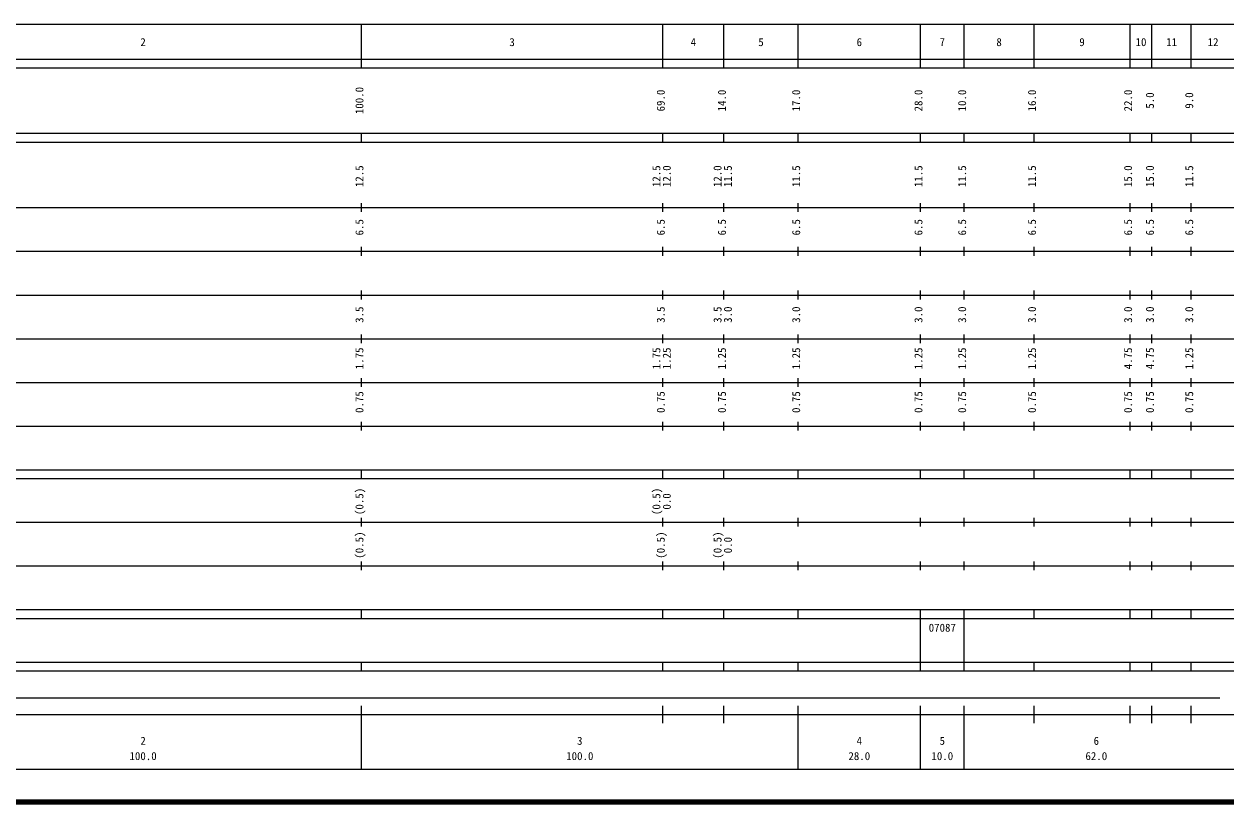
# Model space of a CAD drawing. Units: millimetres on the paper, enlarged 1000 times. Extents: x 40000 to 680000, y 20000 to 380000.
# Drawn here: x 190745 to 465952, y 20000 to 198000 of the extents above; entities that cross this region are included whole.
import ezdxf
from ezdxf.enums import TextEntityAlignment as Align

# ---------------------------------------------------------------- set-up
doc = ezdxf.new("R2010")
doc.units = ezdxf.units.MM
doc.header["$LTSCALE"] = 1000
doc.layers.add('M-TTL', color=2, linetype='Continuous', lineweight=140)
doc.layers.add('M-TTL-BAND', color=7, linetype='Continuous', lineweight=25)
doc.styles.add('ＭＳ ゴシック', font='')
doc.styles.get('ＭＳ ゴシック').set_extended_font_data('MS Gothic')

msp = doc.modelspace()

# ---------------------------------------------------------------- linework, layer by layer
at = {"layer": 'M-TTL'}
msp.add_line((40000, 20000), (680000, 20000), dxfattribs=at)
at = {"layer": 'M-TTL-BAND'}
for p, q in [((68000, 198000), (579000, 198000)), ((268000, 188000), (268000, 198000)), ((337000, 188000), (337000, 198000)), ((351000, 188000), (351000, 198000)), ((368000, 188000), (368000, 198000)), ((396000, 188000), (396000, 198000)), ((406000, 188000), (406000, 198000)), ((422000, 188000), (422000, 198000)), ((444000, 188000), (444000, 198000)), ((449000, 188000), (449000, 198000)), ((458000, 188000), (458000, 198000)), ((40000, 190000), (579000, 190000)), ((40000, 188000), (579000, 188000)), ((40000, 173000), (579000, 173000)), ((40000, 171000), (579000, 171000)), ((268000, 171000), (268000, 173000)), ((337000, 171000), (337000, 173000)), ((351000, 171000), (351000, 173000)), ((368000, 171000), (368000, 173000)), ((396000, 171000), (396000, 173000)), ((406000, 171000), (406000, 173000)), ((422000, 171000), (422000, 173000)), ((444000, 171000), (444000, 173000)), ((449000, 171000), (449000, 173000)), ((458000, 171000), (458000, 173000)), ((268000, 155000), (268000, 157000)), ((337000, 155000), (337000, 157000)), ((351000, 155000), (351000, 157000)), ((368000, 155000), (368000, 157000)), ((396000, 155000), (396000, 157000)), ((406000, 155000), (406000, 157000)), ((422000, 155000), (422000, 157000)), ((444000, 155000), (444000, 157000)), ((449000, 155000), (449000, 157000)), ((458000, 155000), (458000, 157000)), ((40000, 156000), (579000, 156000)), ((46000, 146000), (579000, 146000)), ((268000, 145000), (268000, 147000)), ((337000, 145000), (337000, 147000)), ((351000, 145000), (351000, 147000)), ((368000, 145000), (368000, 147000)), ((396000, 145000), (396000, 147000)), ((406000, 145000), (406000, 147000)), ((422000, 145000), (422000, 147000)), ((444000, 145000), (444000, 147000)), ((449000, 145000), (449000, 147000)), ((458000, 145000), (458000, 147000)), ((52000, 136000), (579000, 136000)), ((268000, 135000), (268000, 137000)), ((337000, 135000), (337000, 137000)), ((351000, 135000), (351000, 137000)), ((368000, 135000), (368000, 137000)), ((396000, 135000), (396000, 137000)), ((406000, 135000), (406000, 137000)), ((422000, 135000), (422000, 137000)), ((444000, 135000), (444000, 137000)), ((449000, 135000), (449000, 137000)), ((458000, 135000), (458000, 137000)), ((268000, 125000), (268000, 127000)), ((337000, 125000), (337000, 127000)), ((351000, 125000), (351000, 127000)), ((368000, 125000), (368000, 127000)), ((396000, 125000), (396000, 127000)), ((406000, 125000), (406000, 127000)), ((422000, 125000), (422000, 127000)), ((444000, 125000), (444000, 127000)), ((449000, 125000), (449000, 127000)), ((458000, 125000), (458000, 127000)), ((46000, 126000), (579000, 126000)), ((52000, 116000), (579000, 116000)), ((268000, 115000), (268000, 117000)), ((337000, 115000), (337000, 117000)), ((351000, 115000), (351000, 117000)), ((368000, 115000), (368000, 117000)), ((396000, 115000), (396000, 117000)), ((406000, 115000), (406000, 117000)), ((422000, 115000), (422000, 117000)), ((444000, 115000), (444000, 117000)), ((449000, 115000), (449000, 117000)), ((458000, 115000), (458000, 117000)), ((46000, 106000), (579000, 106000)), ((268000, 105000), (268000, 107000)), ((337000, 105000), (337000, 107000)), ((351000, 105000), (351000, 107000)), ((368000, 105000), (368000, 107000)), ((396000, 105000), (396000, 107000)), ((406000, 105000), (406000, 107000)), ((422000, 105000), (422000, 107000)), ((444000, 105000), (444000, 107000)), ((449000, 105000), (449000, 107000)), ((458000, 105000), (458000, 107000)), ((40000, 96000), (579000, 96000)), ((40000, 94000), (579000, 94000)), ((268000, 94000), (268000, 96000)), ((337000, 94000), (337000, 96000)), ((351000, 94000), (351000, 96000)), ((368000, 94000), (368000, 96000)), ((396000, 94000), (396000, 96000)), ((406000, 94000), (406000, 96000)), ((422000, 94000), (422000, 96000)), ((444000, 94000), (444000, 96000)), ((449000, 94000), (449000, 96000)), ((458000, 94000), (458000, 96000)), ((49000, 84000), (579000, 84000)), ((268000, 83000), (268000, 85000)), ((337000, 83000), (337000, 85000)), ((351000, 83000), (351000, 85000)), ((368000, 83000), (368000, 85000)), ((396000, 83000), (396000, 85000)), ((406000, 83000), (406000, 85000)), ((422000, 83000), (422000, 85000)), ((444000, 83000), (444000, 85000)), ((449000, 83000), (449000, 85000)), ((458000, 83000), (458000, 85000)), ((268000, 73000), (268000, 75000)), ((337000, 73000), (337000, 75000)), ((351000, 73000), (351000, 75000)), ((368000, 73000), (368000, 75000)), ((396000, 73000), (396000, 75000)), ((406000, 73000), (406000, 75000)), ((422000, 73000), (422000, 75000)), ((444000, 73000), (444000, 75000)), ((449000, 73000), (449000, 75000)), ((458000, 73000), (458000, 75000)), ((40000, 74000), (579000, 74000)), ((40000, 64000), (579000, 64000)), ((268000, 62000), (268000, 64000)), ((337000, 62000), (337000, 64000)), ((351000, 62000), (351000, 64000)), ((368000, 62000), (368000, 64000)), ((396000, 62000), (396000, 64000)), ((406000, 62000), (406000, 64000)), ((422000, 62000), (422000, 64000)), ((444000, 62000), (444000, 64000)), ((449000, 62000), (449000, 64000)), ((458000, 62000), (458000, 64000)), ((40000, 62000), (579000, 62000)), ((396000, 52000), (396000, 62000)), ((406000, 52000), (406000, 62000)), ((40000, 52000), (579000, 52000)), ((40000, 50000), (579000, 50000)), ((268000, 50000), (268000, 52000)), ((337000, 50000), (337000, 52000)), ((351000, 50000), (351000, 52000)), ((368000, 50000), (368000, 52000)), ((396000, 50000), (396000, 52000)), ((406000, 50000), (406000, 52000)), ((422000, 50000), (422000, 52000)), ((444000, 50000), (444000, 52000)), ((449000, 50000), (449000, 52000)), ((458000, 50000), (458000, 52000)), ((71066, 43838), (464553, 43838)), ((268000, 27500), (268000, 42000)), ((337000, 38000), (337000, 42000)), ((351000, 38000), (351000, 42000)), ((368000, 27500), (368000, 42000)), ((396000, 27500), (396000, 42000)), ((406000, 27500), (406000, 42000)), ((422000, 38000), (422000, 42000)), ((444000, 38000), (444000, 42000)), ((449000, 38000), (449000, 42000)), ((458000, 38000), (458000, 42000)), ((40000, 40000), (579000, 40000)), ((68000, 27500), (579000, 27500))]:
    msp.add_line(p, q, dxfattribs=at)

# ---------------------------------------------------------------- texts
at = {"layer": 'M-TTL-BAND', "style": 'ＭＳ ゴシック'}
for s, p in [('2', (218000, 192405)), ('3', (302500, 192405)), ('4', (344000, 192405)), ('5', (359500, 192405)), ('6', (382000, 192405)), ('7', (401000, 192405)), ('8', (414000, 192405)), ('9', (433000, 192405)), ('10', (446500, 192405)), ('11', (453500, 192405)), ('12', (463000, 192405)), ('07087', (401000, 58405)), ('2', (218000, 32523)), ('3', (318000, 32523)), ('4', (382000, 32523)), ('5', (401000, 32523)), ('6', (436270, 32523)), ('100.0', (218000, 29033)), ('100.0', (318000, 29033)), ('28.0', (382000, 29033)), ('10.0', (401000, 29033)), ('62.0', (436270, 29033))]:
    msp.add_text(s, height=1833, dxfattribs=at).set_placement(p, align=Align.BOTTOM_CENTER)
for s, p in [('100.0', (269000, 180500)), ('69.0', (338000, 180500)), ('14.0', (352000, 180500)), ('17.0', (369000, 180500)), ('28.0', (397000, 180500)), ('10.0', (407000, 180500)), ('16.0', (423000, 180500)), ('22.0', (445000, 180500)), ('5.0', (450000, 180500)), ('9.0', (459000, 180500)), ('12.5', (269000, 163174)), ('12.5', (337000, 163174)), ('12.0', (339370, 163174)), ('12.0', (351000, 163174)), ('11.5', (353370, 163174)), ('11.5', (369000, 163174)), ('11.5', (397000, 163174)), ('11.5', (407000, 163174)), ('11.5', (423000, 163174)), ('15.0', (445000, 163174)), ('15.0', (450000, 163174)), ('11.5', (459000, 163174)), ('6.5', (269000, 151500)), ('6.5', (338000, 151500)), ('6.5', (352000, 151500)), ('6.5', (369000, 151500)), ('6.5', (397000, 151500)), ('6.5', (407000, 151500)), ('6.5', (423000, 151500)), ('6.5', (445000, 151500)), ('6.5', (450000, 151500)), ('6.5', (459000, 151500)), ('3.5', (269000, 131500)), ('3.5', (338000, 131500)), ('3.5', (351000, 131500)), ('3.0', (353370, 131500)), ('3.0', (369000, 131500)), ('3.0', (397000, 131500)), ('3.0', (407000, 131500)), ('3.0', (423000, 131500)), ('3.0', (445000, 131500)), ('3.0', (450000, 131500)), ('3.0', (459000, 131500)), ('1.75', (269000, 121500)), ('1.75', (337000, 121500)), ('1.25', (339370, 121500)), ('1.25', (352000, 121500)), ('1.25', (369000, 121500)), ('1.25', (397000, 121500)), ('1.25', (407000, 121500)), ('1.25', (423000, 121500)), ('4.75', (445000, 121500)), ('4.75', (450000, 121500)), ('1.25', (459000, 121500)), ('0.75', (269000, 111500)), ('0.75', (338000, 111500)), ('0.75', (352000, 111500)), ('0.75', (369000, 111500)), ('0.75', (397000, 111500)), ('0.75', (407000, 111500)), ('0.75', (423000, 111500)), ('0.75', (445000, 111500)), ('0.75', (450000, 111500)), ('0.75', (459000, 111500)), ('(0.5)', (269000, 88764)), ('(0.5)', (337000, 88764)), ('0.0', (339370, 88764)), ('(0.5)', (269000, 78764)), ('(0.5)', (338000, 78764)), ('(0.5)', (351000, 78764)), ('0.0', (353370, 78764))]:
    msp.add_text(s, height=1833, rotation=90, dxfattribs=at).set_placement(p, align=Align.BOTTOM_CENTER)

doc.saveas('drawing.dxf')
